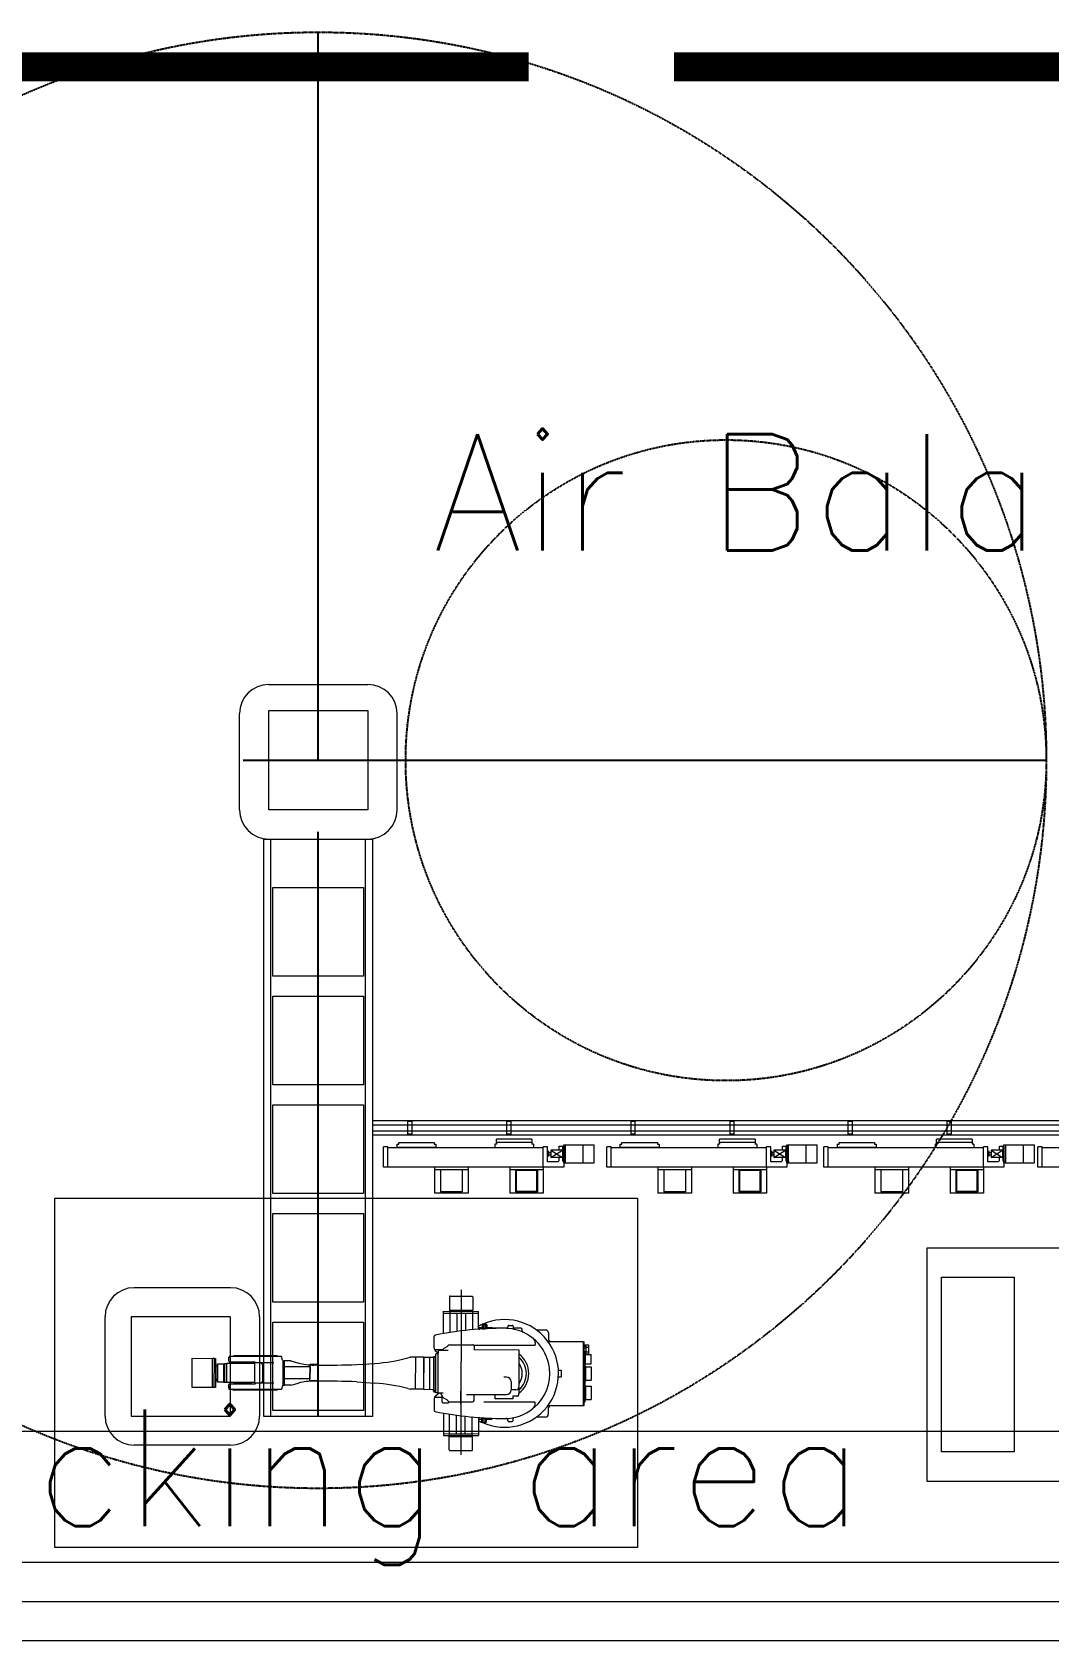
# Model space of a CAD drawing. Extents: x -59767 to 1106559, y -1290 to 1129522.
# Drawn here: x 111419 to 114910, y 295376 to 300899 of the extents above; entities that cross this region are included whole.
import ezdxf

# ---------------------------------------------------------------- set-up
doc = ezdxf.new("R2010")
doc.units = 0
doc.linetypes.add('CENTER', pattern=[2, 1.25, -0.25, 0.25, -0.25])
doc.linetypes.add('HID', pattern=[3, 2, -1])
doc.layers.add('1', color=2, linetype='CONTINUOUS')
for name, color, linetype, lineweight in [('TEXT', 3, 'CONTINUOUS', 9), ('중간선', 5, 'CONTINUOUS', 9), ('중심선', 1, 'CENTER', 9)]:
    doc.layers.add(name, color=color, linetype=linetype, lineweight=lineweight)
doc.styles.get("Standard").update_dxf_attribs({"font": 'romans.shx', "bigfont": 'whtgtxt.shx'})

msp = doc.modelspace()

# ---------------------------------------------------------------- linework, layer by layer
at = {"layer": '1', "linetype": 'HID'}
msp.add_line((112401.2, 298399.3), (112401.2, 300899.3, -1), dxfattribs=at)
at = {"layer": '1', "linetype": 'CENTER', "lineweight": -3}
msp.add_line((112143.4, 298399.3), (114901.2, 298399.3), dxfattribs=at)
at = {"layer": '1', "linetype": 'HID', "ltscale": 0.5}
for centre, radius in [((112401.2, 298399.3), 2500), ((113801.2, 298399.3), 1100)]:
    msp.add_circle(centre, radius, dxfattribs=at)
at = {"layer": '중간선'}
for p, q in [((112230.9, 298659.7), (112571.5, 298659.7)), ((112130.9, 298229), (112130.9, 298559.7)), ((112671.5, 298229), (112671.5, 298559.7)), ((112213.7, 298128.2), (112588.7, 298128.2)), ((112213.7, 296146.2), (112213.7, 298128.2)), ((112230.9, 298128.2), (112571.5, 298128.2)), ((112238.7, 296146.2), (112238.7, 298128.2)), ((112563.7, 296146.2), (112563.7, 298128.2)), ((112588.7, 296146.2), (112588.7, 298128.2)), ((112722, 297158.7), (112707.5, 297158.7)), ((112707.5, 297158.7), (112707.5, 297115.7)), ((112722, 297158.7), (112722, 297115.7)), ((113062, 297158.7), (113047.5, 297158.7)), ((113047.5, 297158.7), (113047.5, 297115.7)), ((113062, 297158.7), (113062, 297115.7)), ((113488.6, 297158.7), (113474.1, 297158.7)), ((113474.1, 297158.7), (113474.1, 297115.7)), ((113488.6, 297158.7), (113488.6, 297115.7)), ((113828.6, 297158.7), (113814.1, 297158.7)), ((113814.1, 297158.7), (113814.1, 297115.7)), ((113828.6, 297158.7), (113828.6, 297115.7)), ((114234.1, 297158.7), (114219.6, 297158.7)), ((114219.6, 297158.7), (114219.6, 297115.7)), ((114234.1, 297158.7), (114234.1, 297115.7)), ((114574.1, 297158.7), (114559.6, 297158.7)), ((114559.6, 297158.7), (114559.6, 297115.7)), ((114574.1, 297158.7), (114574.1, 297115.7)), ((112588.7, 297147.2), (116062.7, 297147.2)), ((112588.7, 297127.2), (116062.7, 297127.2)), ((112722, 297115.7), (112707.5, 297115.7)), ((113062, 297115.7), (113047.5, 297115.7)), ((113488.6, 297115.7), (113474.1, 297115.7)), ((113828.6, 297115.7), (113814.1, 297115.7)), ((114234.1, 297115.7), (114219.6, 297115.7)), ((114574.1, 297115.7), (114559.6, 297115.7)), ((112640, 297071.7), (112625, 297071.7)), ((112625, 297002.7), (112625, 297071.7)), ((112640, 297002.7), (112640, 297071.7)), ((113173.8, 297068.7), (112640, 297068.7)), ((112671.8, 297081.7), (112677.3, 297081.7)), ((112671.8, 297069.7), (112671.8, 297081.7)), ((112804.8, 297069.7), (112671.8, 297069.7)), ((112677.3, 297086.7), (112799.3, 297086.7)), ((112677.3, 297081.7), (112677.3, 297086.7)), ((112799.3, 297086.7), (112799.3, 297081.7)), ((112799.3, 297081.7), (112804.8, 297081.7)), ((112804.8, 297081.7), (112804.8, 297069.7)), ((113007.1, 297081.7), (113007.1, 297069.7)), ((113012.6, 297081.7), (113007.1, 297081.7)), ((113007.1, 297069.7), (113140.1, 297069.7)), ((113134.6, 297098.7), (113012.6, 297098.7)), ((113012.6, 297086.7), (113012.6, 297098.7)), ((113134.6, 297086.7), (113012.6, 297086.7)), ((113012.6, 297086.7), (113012.6, 297081.7)), ((113134.6, 297098.7), (113134.6, 297086.7)), ((113134.6, 297086.7), (113134.6, 297081.7)), ((113140.1, 297081.7), (113134.6, 297081.7)), ((113140.1, 297081.7), (113140.1, 297069.7)), ((113173.8, 297002.7), (113173.8, 297071.7)), ((113188.8, 297071.7), (113173.8, 297071.7)), ((113188.8, 297020.7), (113188.8, 297071.7)), ((113192.8, 297055.7), (113188.8, 297055.7)), ((113192.8, 297039.7), (113192.8, 297055.7)), ((113199.3, 297051.7), (113192.8, 297051.7)), ((113199.3, 297060.2), (113199.3, 297035.2)), ((113199.3, 297060.2), (113239.3, 297035.2)), ((113199.3, 297035.2), (113239.3, 297060.2)), ((113228.8, 297074.7), (113243.8, 297074.7)), ((113228.8, 297060.2), (113228.8, 297074.7)), ((113239.3, 297060.2), (113239.3, 297035.2)), ((113239.3, 297054.7), (113240.8, 297054.7)), ((113240.8, 297072.7), (113243.8, 297072.7)), ((113240.8, 297022.7), (113240.8, 297072.7)), ((113243.8, 297078.7), (113348.3, 297078.7)), ((113243.8, 297016.7), (113243.8, 297078.7)), ((113243.8, 297074.7), (113243.8, 297002.7)), ((113249.8, 297016.7), (113249.8, 297078.7)), ((113310.3, 297016.7), (113310.3, 297078.7)), ((113348.3, 297016.7), (113348.3, 297078.7)), ((113406.6, 297071.7), (113391.6, 297071.7)), ((113391.6, 297002.7), (113391.6, 297071.7)), ((113406.6, 297002.7), (113406.6, 297071.7)), ((113940.4, 297068.7), (113406.6, 297068.7)), ((113438.4, 297081.7), (113443.9, 297081.7)), ((113438.4, 297069.7), (113438.4, 297081.7)), ((113571.4, 297069.7), (113438.4, 297069.7)), ((113443.9, 297086.7), (113565.9, 297086.7)), ((113443.9, 297081.7), (113443.9, 297086.7)), ((113565.9, 297086.7), (113565.9, 297081.7)), ((113565.9, 297081.7), (113571.4, 297081.7)), ((113571.4, 297081.7), (113571.4, 297069.7)), ((113773.7, 297081.7), (113773.7, 297069.7)), ((113779.2, 297081.7), (113773.7, 297081.7)), ((113773.7, 297069.7), (113906.7, 297069.7)), ((113901.2, 297098.7), (113779.2, 297098.7)), ((113779.2, 297086.7), (113779.2, 297098.7)), ((113901.2, 297086.7), (113779.2, 297086.7)), ((113779.2, 297086.7), (113779.2, 297081.7)), ((113901.2, 297098.7), (113901.2, 297086.7)), ((113901.2, 297086.7), (113901.2, 297081.7)), ((113906.7, 297081.7), (113901.2, 297081.7)), ((113906.7, 297081.7), (113906.7, 297069.7)), ((113940.4, 297002.7), (113940.4, 297071.7)), ((113955.4, 297071.7), (113940.4, 297071.7)), ((113955.4, 297020.7), (113955.4, 297071.7)), ((113959.4, 297055.7), (113955.4, 297055.7)), ((113959.4, 297039.7), (113959.4, 297055.7)), ((113965.9, 297051.7), (113959.4, 297051.7)), ((113965.9, 297060.2), (113965.9, 297035.2)), ((113965.9, 297060.2), (114005.9, 297035.2)), ((113965.9, 297035.2), (114005.9, 297060.2)), ((113995.4, 297074.7), (114010.4, 297074.7)), ((113995.4, 297060.2), (113995.4, 297074.7)), ((114005.9, 297060.2), (114005.9, 297035.2)), ((114005.9, 297054.7), (114007.4, 297054.7)), ((114007.4, 297072.7), (114010.4, 297072.7)), ((114007.4, 297022.7), (114007.4, 297072.7)), ((114010.4, 297078.7), (114114.9, 297078.7)), ((114010.4, 297016.7), (114010.4, 297078.7)), ((114010.4, 297074.7), (114010.4, 297002.7)), ((114016.4, 297016.7), (114016.4, 297078.7)), ((114076.9, 297016.7), (114076.9, 297078.7)), ((114114.9, 297016.7), (114114.9, 297078.7)), ((114152.1, 297071.7), (114137.1, 297071.7)), ((114137.1, 297002.7), (114137.1, 297071.7)), ((114152.1, 297002.7), (114152.1, 297071.7)), ((114685.9, 297068.7), (114152.1, 297068.7)), ((114183.9, 297081.7), (114189.4, 297081.7)), ((114183.9, 297069.7), (114183.9, 297081.7)), ((114316.9, 297069.7), (114183.9, 297069.7)), ((114189.4, 297086.7), (114311.4, 297086.7)), ((114189.4, 297081.7), (114189.4, 297086.7)), ((114311.4, 297086.7), (114311.4, 297081.7)), ((114311.4, 297081.7), (114316.9, 297081.7)), ((114316.9, 297081.7), (114316.9, 297069.7)), ((114519.2, 297081.7), (114519.2, 297069.7)), ((114524.7, 297081.7), (114519.2, 297081.7)), ((114519.2, 297069.7), (114652.2, 297069.7)), ((114646.7, 297098.7), (114524.7, 297098.7)), ((114524.7, 297086.7), (114524.7, 297098.7)), ((114646.7, 297086.7), (114524.7, 297086.7)), ((114524.7, 297086.7), (114524.7, 297081.7)), ((114646.7, 297098.7), (114646.7, 297086.7)), ((114646.7, 297086.7), (114646.7, 297081.7)), ((114652.2, 297081.7), (114646.7, 297081.7)), ((114652.2, 297081.7), (114652.2, 297069.7)), ((114685.9, 297002.7), (114685.9, 297071.7)), ((114700.9, 297071.7), (114685.9, 297071.7)), ((114700.9, 297020.7), (114700.9, 297071.7)), ((114704.9, 297055.7), (114700.9, 297055.7)), ((114704.9, 297039.7), (114704.9, 297055.7)), ((114711.4, 297051.7), (114704.9, 297051.7)), ((114711.4, 297060.2), (114711.4, 297035.2)), ((114711.4, 297060.2), (114751.4, 297035.2)), ((114711.4, 297035.2), (114751.4, 297060.2)), ((114740.9, 297074.7), (114755.9, 297074.7)), ((114740.9, 297060.2), (114740.9, 297074.7)), ((114751.4, 297060.2), (114751.4, 297035.2)), ((114751.4, 297054.7), (114752.9, 297054.7)), ((114752.9, 297072.7), (114755.9, 297072.7)), ((114752.9, 297022.7), (114752.9, 297072.7)), ((114755.9, 297078.7), (114860.4, 297078.7)), ((114755.9, 297016.7), (114755.9, 297078.7)), ((114755.9, 297074.7), (114755.9, 297002.7)), ((114761.9, 297016.7), (114761.9, 297078.7)), ((114822.4, 297016.7), (114822.4, 297078.7)), ((114860.4, 297016.7), (114860.4, 297078.7)), ((114886.9, 297071.7), (114871.9, 297071.7)), ((114871.9, 297002.7), (114871.9, 297071.7)), ((114886.9, 297002.7), (114886.9, 297071.7)), ((115420.7, 297068.7), (114886.9, 297068.7)), ((113041.8, 297002.7), (112625, 297002.7)), ((112800.7, 297002.7), (112800.7, 296912.7)), ((112915.7, 297002.7), (112800.7, 297002.7)), ((112915.7, 297002.7), (112915.7, 296912.7)), ((113243.8, 297002.7), (113041.8, 297002.7)), ((113173.8, 297002.7), (113058.8, 297002.7)), ((113058.8, 297002.7), (113058.8, 296912.7)), ((113173.8, 297002.7), (113173.8, 296912.7)), ((113192.8, 297039.7), (113188.8, 297039.7)), ((113223.8, 297020.7), (113188.8, 297020.7)), ((113199.3, 297043.7), (113192.8, 297043.7)), ((113228.8, 297025.7), (113223.8, 297020.7)), ((113228.8, 297025.7), (113228.8, 297035.2)), ((113239.3, 297040.7), (113240.8, 297040.7)), ((113240.8, 297022.7), (113243.8, 297022.7)), ((113242.9, 297023), (113251.1, 297023)), ((113243.8, 297016.7), (113348.3, 297016.7)), ((113808.4, 297002.7), (113391.6, 297002.7)), ((113567.3, 297002.7), (113567.3, 296912.7)), ((113682.3, 297002.7), (113567.3, 297002.7)), ((113682.3, 297002.7), (113682.3, 296912.7)), ((114010.4, 297002.7), (113808.4, 297002.7)), ((113940.4, 297002.7), (113825.4, 297002.7)), ((113825.4, 297002.7), (113825.4, 296912.7)), ((113940.4, 297002.7), (113940.4, 296912.7)), ((113959.4, 297039.7), (113955.4, 297039.7)), ((113990.4, 297020.7), (113955.4, 297020.7)), ((113965.9, 297043.7), (113959.4, 297043.7)), ((113995.4, 297025.7), (113990.4, 297020.7)), ((113995.4, 297025.7), (113995.4, 297035.2)), ((114005.9, 297040.7), (114007.4, 297040.7)), ((114007.4, 297022.7), (114010.4, 297022.7)), ((114009.5, 297023), (114017.7, 297023)), ((114010.4, 297016.7), (114114.9, 297016.7)), ((114553.9, 297002.7), (114137.1, 297002.7)), ((114312.8, 297002.7), (114312.8, 296912.7)), ((114427.8, 297002.7), (114312.8, 297002.7)), ((114427.8, 297002.7), (114427.8, 296912.7)), ((114755.9, 297002.7), (114553.9, 297002.7)), ((114685.9, 297002.7), (114570.9, 297002.7)), ((114570.9, 297002.7), (114570.9, 296912.7)), ((114685.9, 297002.7), (114685.9, 296912.7)), ((114704.9, 297039.7), (114700.9, 297039.7)), ((114735.9, 297020.7), (114700.9, 297020.7)), ((114711.4, 297043.7), (114704.9, 297043.7)), ((114740.9, 297025.7), (114735.9, 297020.7)), ((114740.9, 297025.7), (114740.9, 297035.2)), ((114751.4, 297040.7), (114752.9, 297040.7)), ((114752.9, 297022.7), (114755.9, 297022.7)), ((114755, 297023), (114763.2, 297023)), ((114755.9, 297016.7), (114860.4, 297016.7)), ((115288.7, 297002.7), (114871.9, 297002.7)), ((112915.7, 296992.7), (112800.7, 296992.7)), ((112820.7, 296992.7), (112820.7, 296917.7)), ((112895.7, 296992.7), (112895.7, 296917.7)), ((113173.8, 296992.7), (113058.8, 296992.7)), ((113078.8, 296992.7), (113078.8, 296917.7)), ((113081.1, 296988.1), (113081.1, 296922.3)), ((113149.2, 296990.4), (113083.4, 296990.4)), ((113151.5, 296922.3), (113151.5, 296988.1)), ((113153.8, 296992.7), (113153.8, 296917.7)), ((113682.3, 296992.7), (113567.3, 296992.7)), ((113587.3, 296992.7), (113587.3, 296917.7)), ((113662.3, 296992.7), (113662.3, 296917.7)), ((113940.4, 296992.7), (113825.4, 296992.7)), ((113845.4, 296992.7), (113845.4, 296917.7)), ((113847.7, 296988.1), (113847.7, 296922.3)), ((113915.8, 296990.4), (113850, 296990.4)), ((113918.1, 296922.3), (113918.1, 296988.1)), ((113920.4, 296992.7), (113920.4, 296917.7)), ((114427.8, 296992.7), (114312.8, 296992.7)), ((114332.8, 296992.7), (114332.8, 296917.7)), ((114407.8, 296992.7), (114407.8, 296917.7)), ((114685.9, 296992.7), (114570.9, 296992.7)), ((114590.9, 296992.7), (114590.9, 296917.7)), ((114593.2, 296988.1), (114593.2, 296922.3)), ((114661.3, 296990.4), (114595.5, 296990.4)), ((114663.6, 296922.3), (114663.6, 296988.1)), ((114665.9, 296992.7), (114665.9, 296917.7)), ((112915.7, 296912.7), (112800.7, 296912.7)), ((112895.7, 296917.7), (112820.7, 296917.7)), ((113173.8, 296912.7), (113058.8, 296912.7)), ((113153.8, 296917.7), (113078.8, 296917.7)), ((113083.4, 296920), (113149.2, 296920)), ((113682.3, 296912.7), (113567.3, 296912.7)), ((113662.3, 296917.7), (113587.3, 296917.7)), ((113940.4, 296912.7), (113825.4, 296912.7)), ((113920.4, 296917.7), (113845.4, 296917.7)), ((113850, 296920), (113915.8, 296920)), ((114427.8, 296912.7), (114312.8, 296912.7)), ((114407.8, 296917.7), (114332.8, 296917.7)), ((114685.9, 296912.7), (114570.9, 296912.7)), ((114665.9, 296917.7), (114590.9, 296917.7)), ((114595.5, 296920), (114661.3, 296920)), ((115691.1, 296724.2), (114491.1, 296724.2)), ((114491.1, 296724.2), (114491.1, 295924.2)), ((112099.6, 296588.3), (111768.9, 296588.3)), ((112851.6, 296557.4), (112851.5, 296511.4)), ((112853.6, 296559.4), (112929.6, 296559.2)), ((112931.6, 296557.2), (112931.5, 296511.2)), ((112831.4, 296430.9), (112831.5, 296507.4)), ((112831.5, 296507.4), (112951.5, 296507.2)), ((112831.5, 296507.4), (112951.5, 296507.2)), ((112831.5, 296501.4), (112951.5, 296501.2)), ((112851.5, 296511.4), (112931.5, 296511.2)), ((112852, 296511.4), (112852, 296507.4)), ((112852.5, 296507.4), (112852.4, 296434.4)), ((112876.5, 296501.3), (112876.4, 296437.9)), ((112906.5, 296501.3), (112906.4, 296441.6)), ((112930.5, 296507.2), (112930.4, 296444.1)), ((112931, 296511.2), (112931, 296507.2)), ((112951.4, 296445.8), (112951.5, 296507.2)), ((111668.9, 296147.7), (111668.9, 296488.3)), ((112200.4, 296147.7), (112200.4, 296488.3)), ((112951.4, 296451.7), (112963.4, 296451.7)), ((112963.4, 296461.2), (112963.4, 296447.2)), ((112963.4, 296461.2), (112963.6, 296461.2)), ((112963.4, 296449.2), (112979.4, 296449.1)), ((112963.4, 296447.2), (112972.2, 296447.1)), ((112964.4, 296461.2), (112964.4, 296447.2)), ((112968.4, 296461.1), (112968.4, 296447.1)), ((112969.3, 296461.1), (112973.6, 296461.1)), ((112974.4, 296461.1), (112974.4, 296447.1)), ((112978.4, 296461.1), (112978.4, 296447.5)), ((112979.3, 296461.1), (112979.4, 296461.1)), ((112979.4, 296461.1), (112979.4, 296447.5)), ((112979.4, 296451.6), (112994.9, 296451.6)), ((113050.6, 296450), (112998.5, 296450.1)), ((113048.5, 296449), (112999.2, 296449.1)), ((113052.4, 296456), (113052.4, 296453.9)), ((113055.4, 296459), (113067.4, 296459)), ((113070.4, 296456), (113070.4, 296450.3)), ((113097.4, 296449.9), (113070.4, 296450)), ((113098.4, 296448.9), (113070.6, 296449)), ((113097.4, 296448.9), (113097.4, 296449.9)), ((113101.4, 296439.6), (113101.4, 296445.9)), ((113149.7, 296443.8), (113181.4, 296443.8)), ((112799.3, 296380.8), (112799.4, 296420.5)), ((112845, 296386.6), (112832.6, 296379.5)), ((112851.3, 296392.4), (112931.3, 296392.2)), ((112934.3, 296391.2), (113143.3, 296390.8)), ((112936.3, 296387.2), (112936.3, 296374.7)), ((113146.3, 296398.7), (113146.3, 296393.8)), ((113190.1, 296403.7), (113311.3, 296403.5)), ((113191.4, 296433.7), (113191.4, 296413.7)), ((113311.3, 296403.5), (113310.9, 296183.5)), ((113311.3, 296402.5), (113314.5, 296402.5)), ((113314.5, 296380.9), (113314.5, 296402.5)), ((113314.5, 296392.1), (113329.5, 296392.1)), ((113314.5, 296387.5), (113321.5, 296387.5)), ((113321.5, 296365.5), (113321.5, 296387.5)), ((113329.5, 296392.1), (113329.5, 296376.5)), ((111967.8, 296245.9), (111968, 296345.9)), ((111968, 296345.9), (112048, 296345.8)), ((112038.1, 296245.8), (112038.2, 296345.8)), ((112044.2, 296345.8), (112038.2, 296345.8)), ((112044.1, 296245.8), (112044.2, 296345.8)), ((112048, 296345.8), (112047.8, 296245.8)), ((112093.7, 296335.7), (112093.7, 296347.6)), ((112093.9, 296348.9), (112094.7, 296351.6)), ((112274.6, 296351.9), (112095.4, 296352.2)), ((112183.7, 296332.6), (112096.7, 296332.7)), ((112106.3, 296352.2), (112110.9, 296354.9)), ((112259.1, 296354.6), (112110.9, 296354.9)), ((112111.2, 296329.7), (112111.2, 296332.7)), ((112171.2, 296329.6), (112171.2, 296332.6)), ((112184.7, 296331.1), (112184.7, 296331.6)), ((112248.1, 296329.9), (112185.7, 296330.1)), ((112263.7, 296351.9), (112259.1, 296354.6)), ((112278.6, 296339.1), (112275.3, 296351.3)), ((112280.1, 296253.6), (112280.2, 296337.2)), ((112280.2, 296336.9), (112284.2, 296336.9)), ((112284.1, 296253.9), (112284.2, 296336.9)), ((112284.1, 296253.9), (112284.2, 296336.9)), ((112284.2, 296336.9), (112284.1, 296253.9)), ((112307, 296336.8), (112284.2, 296336.9)), ((112307, 296336.8), (112333.8, 296329.6)), ((112708.9, 296347.4), (112717.2, 296349.6)), ((112762.2, 296349.5), (112717.2, 296349.6)), ((112735.5, 296239.6), (112735.7, 296349.6)), ((112762.2, 296349.5), (112762, 296239.5)), ((112763.2, 296336.5), (112762.2, 296336.5)), ((112763.2, 296349.5), (112763, 296239.5)), ((112763.2, 296349.5), (112763, 296239.5)), ((112763.2, 296349.5), (112798.2, 296349.4)), ((112782.7, 296349.5), (112782.5, 296239.5)), ((112798.2, 296351.9), (112798, 296236.9)), ((112798, 296239.4), (112798.2, 296351.9)), ((112798.2, 296351.9), (112804.7, 296351.9)), ((112801.5, 296376.2), (112829.1, 296376.1)), ((112802.9, 296373.2), (112813.6, 296364.1)), ((112804.5, 296227.9), (112804.8, 296360.9)), ((112804.5, 296227.9), (112804.8, 296360.9)), ((112811.8, 296360.9), (112804.8, 296360.9)), ((112811.8, 296360.9), (112804.8, 296360.9)), ((112811.8, 296362.1), (112811.5, 296226.9)), ((112813.8, 296364.9), (112813.8, 296372.4)), ((112846.8, 296372.4), (112813.8, 296372.4)), ((112828.9, 296375.8), (112827, 296372.4)), ((113091.3, 296374.4), (112936.3, 296374.7)), ((113091.1, 296249.9), (113091.3, 296374.4)), ((113314.2, 296210.9), (113314.5, 296380.9)), ((113314.5, 296382), (113321.5, 296382)), ((113314.5, 296371), (113321.5, 296371)), ((113314.5, 296365.6), (113321.5, 296365.5)), ((113314.5, 296361), (113318.8, 296361)), ((113316, 296326), (113316.1, 296361)), ((113318.7, 296326), (113318.8, 296361)), ((113318.8, 296360.9), (113329.5, 296360.9)), ((113318.8, 296359.5), (113338.7, 296359.5)), ((113321.5, 296384.3), (113329.5, 296384.3)), ((113321.5, 296370.5), (113321.5, 296376.5)), ((113321.5, 296368.7), (113329.5, 296368.7)), ((113329.5, 296376.5), (113329.5, 296360.9)), ((113338.6, 296327.5), (113338.7, 296359.5)), ((112047.9, 296328.3), (112050.2, 296328.3)), ((112050.1, 296263.3), (112050.2, 296328.3)), ((112050.1, 296276.8), (112050.6, 296276.8)), ((112050.2, 296314.8), (112050.7, 296314.8)), ((112050.6, 296271), (112050.7, 296320.5)), ((112050.6, 296276.8), (112050.6, 296271)), ((112050.7, 296320.5), (112054.7, 296320.5)), ((112054.7, 296326.8), (112054.6, 296264.8)), ((112054.7, 296326.8), (112075.2, 296326.8)), ((112075.2, 296327.3), (112075.1, 296264.3)), ((112075.2, 296327.3), (112079.2, 296327.2)), ((112079.2, 296327.7), (112079.1, 296263.7)), ((112079.2, 296327.7), (112087.2, 296327.7)), ((112087.1, 296263.3), (112087.2, 296328.2)), ((112183.2, 296328.1), (112087.2, 296328.2)), ((112110.2, 296329.7), (112172.2, 296329.6)), ((112110.2, 296328.2), (112110.2, 296329.7)), ((112172.2, 296328), (112172.2, 296329.6)), ((112183.1, 296264.1), (112183.2, 296328)), ((112211.1, 296271), (112211.2, 296320)), ((112397.6, 296322.7), (112385.5, 296322.7)), ((112533.4, 296324.4), (112595.4, 296328.6)), ((113047.4, 296281.5), (113038.4, 296281.5)), ((113225.8, 296304.7), (113235.7, 296304.7)), ((113225.8, 296282.7), (113235.6, 296282.7)), ((113235.7, 296304.7), (113235.6, 296282.7)), ((113314.4, 296326), (113318.7, 296326)), ((113314.4, 296323.1), (113316.4, 296323.1)), ((113316.4, 296323.1), (113316.2, 296197.1)), ((113316.4, 296319), (113318.7, 296319)), ((113318.7, 296319), (113318.6, 296268)), ((113318.7, 296327.5), (113338.6, 296327.5)), ((113318.7, 296316.6), (113338.6, 296316.5)), ((113338.6, 296316.5), (113338.5, 296270.4)), ((112047.8, 296245.8), (111967.8, 296245.9)), ((112044.1, 296245.8), (112038.1, 296245.8)), ((112047.8, 296268.3), (112050.1, 296268.3)), ((112047.8, 296263.3), (112050.1, 296263.3)), ((112050.6, 296271), (112054.6, 296271)), ((112054.6, 296264.8), (112075.1, 296264.8)), ((112075.1, 296264.3), (112079.1, 296264.2)), ((112079.1, 296263.7), (112087.1, 296263.7)), ((112182.1, 296263.1), (112087.1, 296263.2)), ((112093.6, 296254.7), (112092.4, 296254.7)), ((112092.4, 296254.7), (112092.4, 296244.7)), ((112093.6, 296244.7), (112092.4, 296244.7)), ((112093.6, 296252.7), (112093.5, 296243.9)), ((112093.6, 296252.7), (112093.6, 296254.7)), ((112093.7, 296242.6), (112094.5, 296239.8)), ((112274.4, 296238.9), (112095.2, 296239.2)), ((112183.6, 296257.6), (112096.6, 296257.7)), ((112106.1, 296239.2), (112110.7, 296236.5)), ((112110.1, 296263.2), (112110.1, 296261.7)), ((112110.1, 296261.7), (112172.1, 296261.6)), ((112258.8, 296236.2), (112110.7, 296236.5)), ((112111.1, 296258.7), (112171.1, 296258.6)), ((112111.1, 296257.7), (112111.1, 296258.7)), ((112111.8, 296258.7), (112111.8, 296261.7)), ((112170.3, 296258.6), (112170.3, 296261.6)), ((112171.1, 296257.6), (112171.1, 296258.6)), ((112172.1, 296263.1), (112172.1, 296261.6)), ((112184.6, 296260.1), (112184.6, 296258.6)), ((112247.9, 296260.9), (112185.6, 296261.1)), ((112263.5, 296238.9), (112258.8, 296236.2)), ((112278.4, 296251.7), (112275.1, 296239.5)), ((112280.1, 296253.9), (112284.1, 296253.9)), ((112306.8, 296253.8), (112284.1, 296253.9)), ((112306.8, 296253.8), (112333.6, 296261)), ((112397.5, 296267.7), (112385.4, 296267.7)), ((112397.5, 296267.7), (112397.8, 296267.7)), ((112533.3, 296265.5), (112595.3, 296261)), ((112708.7, 296241.8), (112717, 296239.6)), ((112708.7, 296241.8), (112717, 296239.6)), ((112762, 296239.5), (112717, 296239.6)), ((112763.1, 296252.5), (112762.1, 296252.5)), ((112763, 296239.5), (112798, 296239.4)), ((112763, 296239.5), (112798, 296239.4)), ((112782.5, 296239.5), (112798, 296239.4)), ((112797, 296233.5), (112797, 296239.5)), ((112804.5, 296233.4), (112797, 296233.5)), ((112797.5, 296233.5), (112797.5, 296233.2)), ((112797.5, 296233.2), (112804.5, 296233.2)), ((112798, 296239.4), (112798, 296236.9)), ((112798, 296239.4), (112798, 296236.9)), ((112798, 296236.9), (112804.5, 296236.9)), ((112798, 296233.2), (112798, 296229.4)), ((112804.5, 296229.4), (112798, 296229.4)), ((112802.6, 296215.7), (112816, 296226.9)), ((112811.5, 296227.9), (112804.5, 296227.9)), ((112811.5, 296226.9), (112830.5, 296226.9)), ((112828.7, 296213), (112820.7, 296226.9)), ((112891, 296189), (112891, 296232.9)), ((112910.3, 296221.7), (113047.3, 296221.5)), ((112936, 296201.2), (112936, 296221.2)), ((113008.7, 296210.6), (113008.7, 296221.7)), ((113063.4, 296265.5), (113063.3, 296237.5)), ((113079, 296237.9), (113063.3, 296238)), ((113090.7, 296230.9), (113090.7, 296246.6)), ((113316.3, 296268), (113318.6, 296268)), ((113316.3, 296253), (113318.6, 296253)), ((113318.6, 296253), (113318.5, 296202)), ((113318.6, 296270.5), (113338.5, 296270.4)), ((113318.6, 296250.6), (113338.5, 296250.5)), ((113338.5, 296250.5), (113338.4, 296204.4)), ((112799, 296208.1), (112798.9, 296168.2)), ((112802.1, 296212.7), (112824.7, 296212.7)), ((112826.2, 296196.4), (112826.3, 296216.4)), ((112829.2, 296193.4), (112847.2, 296193.4)), ((112844.7, 296202.1), (112832.3, 296209.3)), ((112850.2, 296196.4), (112850.2, 296196.4)), ((112851, 296196.4), (112931, 296196.2)), ((112969.6, 296197.1), (113143, 296196.8)), ((113008.7, 296207.1), (113008.7, 296210.6)), ((113070.7, 296207), (113008.7, 296207.1)), ((113086.5, 296215.9), (113069.7, 296216)), ((113070.7, 296210.5), (113070.7, 296216.5)), ((113070.7, 296207), (113070.7, 296210.5)), ((113146, 296188.9), (113146, 296193.8)), ((113189.7, 296183.7), (113310.9, 296183.5)), ((113190.9, 296173.7), (113190.9, 296153.7)), ((113310.9, 296184.5), (113314.1, 296184.5)), ((113314.1, 296184.5), (113314.2, 296210.9)), ((113314.2, 296197.1), (113316.2, 296197.1)), ((113316.2, 296202), (113318.5, 296202)), ((113318.5, 296204.5), (113338.4, 296204.4)), ((112588.7, 296146.2), (112213.7, 296146.2)), ((112830.9, 296157.9), (112830.8, 296081.4)), ((112851.8, 296081.4), (112851.9, 296154.3)), ((112875.8, 296087.3), (112875.9, 296150.7)), ((112905.8, 296087.3), (112905.9, 296146.9)), ((112929.8, 296081.2), (112929.9, 296144.4)), ((112950.9, 296142.6), (112950.8, 296081.2)), ((112950.9, 296136.7), (112962.9, 296136.7)), ((112962.8, 296127.2), (112962.9, 296141.2)), ((112962.8, 296127.2), (112963, 296127.2)), ((112962.9, 296141.2), (112971.6, 296141.1)), ((112962.9, 296139.2), (112978.9, 296139.1)), ((112963.8, 296127.2), (112963.9, 296141.2)), ((112967.8, 296127.1), (112967.9, 296141.1)), ((112968.7, 296127.1), (112973, 296127.1)), ((112973.8, 296127.1), (112973.9, 296141.1)), ((112977.8, 296127.1), (112977.9, 296140.8)), ((112978.7, 296127.1), (112978.8, 296127.1)), ((112978.8, 296127.1), (112978.9, 296140.7)), ((112978.9, 296136.6), (112994.3, 296136.6)), ((113051.8, 296132), (113051.9, 296134.1)), ((113054.8, 296129), (113066.8, 296129)), ((113069.8, 296132), (113069.9, 296137.6)), ((113180.9, 296143.8), (113149.2, 296143.8)), ((112830.8, 296087.4), (112950.8, 296087.2)), ((112830.8, 296081.4), (112950.8, 296081.2)), ((112830.8, 296081.4), (112950.8, 296081.2)), ((112931.3, 296081.2), (112850.3, 296081.4)), ((112850.7, 296031.4), (112850.8, 296077.4)), ((112850.8, 296077.4), (112930.8, 296077.2)), ((112851.3, 296077.4), (112851.3, 296081.4)), ((112930.3, 296077.2), (112930.3, 296081.2)), ((112930.7, 296031.2), (112930.8, 296077.2)), ((112099.6, 296047.7), (111768.9, 296047.7)), ((112852.7, 296029.4), (112928.7, 296029.2)), ((114491.1, 295924.2), (115691.1, 295924.2))]:
    msp.add_line(p, q, dxfattribs=at)
at = {"layer": '중간선', "ltscale": 20}
for p, q in [((113239.3, 297060.2), (113199.3, 297060.2)), ((114005.9, 297060.2), (113965.9, 297060.2)), ((114751.4, 297060.2), (114711.4, 297060.2)), ((113239.3, 297035.2), (113199.3, 297035.2)), ((114005.9, 297035.2), (113965.9, 297035.2)), ((114751.4, 297035.2), (114711.4, 297035.2))]:
    msp.add_line(p, q, dxfattribs=at)
at = {"layer": '중간선', "color": 2, "const_width": 100}
for points in [[(111338.6, 300780.3), (113123.1, 300780.3)], [(113623.1, 300780.3), (115407.7, 300780.3)]]:
    msp.add_lwpolyline(points, dxfattribs=at)
at = {"layer": '중간선'}
for points in [[(112230.9, 298569.7), (112571.5, 298569.7), (112571.5, 298229), (112230.9, 298229)], [(112245.5, 297962.1), (112556.2, 297962.1), (112556.2, 297658.6), (112245.5, 297658.6)], [(112245.5, 297589), (112556.2, 297589), (112556.2, 297285.5), (112245.5, 297285.5)], [(112245.5, 297215.9), (112556.2, 297215.9), (112556.2, 296912.4), (112245.5, 296912.4)], [(113496.8, 296896.3), (113496.8, 295696.3), (111496.8, 295696.3), (111496.8, 296896.3)], [(112245.5, 296842.8), (112556.2, 296842.8), (112556.2, 296539.3), (112245.5, 296539.3)], [(114791.1, 296024.5), (114541.1, 296024.5), (114541.1, 296624.5), (114791.1, 296624.5)], [(111758.9, 296147.7), (112099.6, 296147.7), (112099.6, 296488.3), (111758.9, 296488.3)], [(112245.5, 296469.8), (112556.2, 296469.8), (112556.2, 296166.3), (112245.5, 296166.3)], [(112372.7, 296317.9), (112372.6, 296275.8), (112284.4, 296276), (112284.5, 296318)], [(112399.5, 296325.5), (112399.4, 296268.1), (112372.6, 296268.2), (112372.7, 296325.5)], [(108766.6, 295645.9), (118550.2, 295645.9), (118550.2, 295375.9), (108766.6, 295375.9)]]:
    msp.add_lwpolyline(points, close=True, dxfattribs=at)
for points in [[(112588.7, 297162.6), (116415.3, 297162.6)], [(116415.3, 297111.8), (112588.7, 297111.8)], [(113086.5, 296215.9), (113087, 296216.1), (113087.6, 296216.5), (113088.1, 296217.1), (113088.6, 296217.9), (113089, 296219), (113089.5, 296220.3), (113089.8, 296221.8), (113090.1, 296223.4), (113090.4, 296225.2), (113090.5, 296227.1), (113090.7, 296229), (113090.7, 296230.9)]]:
    msp.add_lwpolyline(points, dxfattribs=at)
for centre, radius, start, end in [((112230.9, 298559.7), 100, 90, 180), ((112571.5, 298559.7), 100, 0, 90), ((112230.9, 298229), 100, 180, 270), ((112571.5, 298229), 100, 270, 0), ((113083.4, 296988.1), 4.6, 90, 180), ((113083.4, 296988.1), 2.3, 90, 180), ((113149.2, 296988.1), 4.6, 0, 90), ((113149.2, 296988.1), 2.3, 0, 90), ((113850, 296988.1), 4.6, 90, 180), ((113850, 296988.1), 2.3, 90, 180), ((113915.8, 296988.1), 4.6, 0, 90), ((113915.8, 296988.1), 2.3, 0, 90), ((114595.5, 296988.1), 4.6, 90, 180), ((114595.5, 296988.1), 2.3, 90, 180), ((114661.3, 296988.1), 4.6, 0, 90), ((114661.3, 296988.1), 2.3, 0, 90), ((113083.4, 296922.3), 4.6, 180, 270), ((113083.4, 296922.3), 2.3, 180, 270), ((113149.2, 296922.3), 4.6, 270, 0), ((113149.2, 296922.3), 2.3, 270, 0), ((113850, 296922.3), 4.6, 180, 270), ((113850, 296922.3), 2.3, 180, 270), ((113915.8, 296922.3), 4.6, 270, 0), ((113915.8, 296922.3), 2.3, 270, 0), ((114595.5, 296922.3), 4.6, 180, 270), ((114595.5, 296922.3), 2.3, 180, 270), ((114661.3, 296922.3), 4.6, 270, 0), ((114661.3, 296922.3), 2.3, 270, 0), ((111768.9, 296488.3), 100, 90, 180), ((112099.6, 296488.3), 100, 0, 90), ((112853.6, 296557.4), 2, 89.8968, 179.8969), ((112929.6, 296557.2), 2, 359.8969, 89.8968), ((113039.3, 295249), 1200, 89.8968, 101.3359), ((113041.1, 296294), 185, 114.2431, 119.0067), ((112955.4, 296451.1), 5, 216.7667, 273.9895), ((112963.6, 296462.2), 1, 269.8968, 340.4256), ((112966.4, 296461.1), 2, 19.3681, 160.4256), ((113041.1, 296294), 185, 245.8732, 113.9204), ((112969.3, 296462.1), 1, 199.3681, 269.8968), ((112973.6, 296462.1), 1, 269.8968, 340.4256), ((112976.4, 296461.1), 2, 19.3681, 160.4256), ((112979.3, 296462.1), 1, 199.3681, 269.8968), ((112994.9, 296446.6), 5, 20.6344, 89.8968), ((113041.1, 296294), 155, 85.6226, 89.8968), ((113047.4, 296453.9), 5, 267.7478, 359.8968), ((113055.4, 296456), 3, 89.8968, 179.8968), ((113041.1, 296294), 155, 6.6532, 85.6226), ((113067.4, 296456), 3, 359.8968, 89.8968), ((113075.4, 296450.3), 5, 179.8968, 257.6279), ((113098.4, 296445.9), 3, 359.8968, 89.8968), ((113181.4, 296433.8), 10, 359.8968, 89.8968), ((112804.4, 296420.7), 5, 101.3359, 179.8968), ((112843.5, 296389.2), 3, 299.8969, 346.4647), ((112851.3, 296387.4), 5, 89.8968, 166.4647), ((112931.3, 296387.2), 5, 359.8968, 89.8969), ((113106.4, 296439.6), 5, 179.8968, 245.103), ((113126.3, 296398.7), 20, 359.8968, 50.874), ((113143.3, 296393.8), 3, 269.8968, 359.8968), ((113201.4, 296413.7), 10, 179.8968, 269.8968), ((112098.7, 296347.6), 5, 164.8969, 179.8968), ((112096.7, 296335.7), 3, 179.8968, 269.8968), ((112095.4, 296351.4), 0.8, 89.8968, 164.8971), ((112183.7, 296331.6), 1, 359.8968, 89.8968), ((112185.7, 296331.1), 1, 179.8968, 269.8968), ((112201.2, 296320), 10, 359.8968, 89.8968), ((112274.6, 296351.1), 0.8, 14.8968, 89.8968), ((112281.5, 296339.9), 3, 194.8969, 245.2845), ((112554.7, 296927.2), 600, 273.8968, 284.8969), ((112809.3, 296380.8), 10, 179.8968, 229.8966), ((112810.8, 296364.9), 3, 289.368, 359.8968), ((112837.6, 296370.8), 10, 119.8969, 150.162), ((113041.1, 296294), 83, 306.5469, 52.8541), ((113041.1, 296294), 74.5, 311.7079, 47.7416), ((112385.9, 296522.7), 200, 254.8968, 269.8968), ((112406.1, 301054.4), 4731.8, 269.8966, 271.5413), ((113047.4, 296265.5), 16, 359.8968, 89.8968), ((113041.1, 296294), 60.5, 325.6323, 34.1614), ((113041.1, 296294), 155, 310.729, 6.6532), ((112098.5, 296243.9), 5, 179.8968, 194.8968), ((112096.6, 296254.7), 3, 89.8968, 179.8968), ((112095.2, 296240), 0.8, 194.8966, 269.8968), ((112182.1, 296264.1), 1, 269.8968, 359.8968), ((112183.6, 296258.6), 1, 269.8968, 359.8968), ((112185.6, 296260.1), 1, 89.8968, 179.8968), ((112201.1, 296271), 10, 269.8968, 359.8968), ((112274.4, 296239.7), 0.8, 269.8968, 344.8968), ((112281.3, 296250.9), 3, 114.5091, 164.8968), ((112385.1, 296067.7), 200, 89.8968, 104.8968), ((112389, 291535.9), 4731.8, 88.2524, 89.897), ((112552.4, 295662.6), 600, 74.8968, 85.8968), ((112931, 296221.2), 5, 359.8969, 5.6519), ((113047.3, 296237.5), 16, 269.8968, 359.8968), ((113079.1, 296249.9), 12, 269.8968, 359.8968), ((112803.9, 296168.2), 5, 179.8968, 258.4577), ((112809, 296208.1), 10, 129.897, 179.8968), ((112829.2, 296196.4), 3, 179.8968, 269.8968), ((112829.3, 296216.4), 3, 167.4303, 179.8968), ((112837.3, 296217.9), 10, 209.6316, 239.8968), ((112843.2, 296199.5), 3, 13.329, 59.8968), ((112851, 296201.4), 5, 193.329, 269.8968), ((112847.2, 296196.4), 3, 269.8968, 359.8968), ((112931, 296201.2), 5, 269.8968, 359.8968), ((113041.1, 296294), 155, 269.8968, 308.9196), ((113126, 296189), 20, 308.9196, 359.8968), ((113143, 296193.8), 3, 359.8968, 89.8968), ((113200.9, 296173.7), 10, 89.8968, 179.8968), ((111768.9, 296147.7), 100, 180, 270), ((112099.6, 296147.7), 100, 270, 0), ((113043, 297339), 1200, 258.4577, 269.8968), ((112926.9, 296139.6), 5, 53.0269, 84.4682), ((112954.9, 296137.2), 5, 85.8042, 143.0269), ((113041.1, 296294), 185, 240.7869, 245.5506), ((112963, 296126.2), 1, 19.3681, 89.8968), ((112965.8, 296127.1), 2, 199.3681, 340.4256), ((112968.7, 296126.1), 1, 89.8968, 160.4256), ((112973, 296126.1), 1, 19.3681, 89.8968), ((112975.8, 296127.1), 2, 199.3681, 340.4256), ((112978.7, 296126.1), 1, 89.8968, 160.4256), ((112994.4, 296141.6), 5, 269.8968, 339.1592), ((113046.9, 296134.1), 5, 359.8968, 92.0459), ((113054.8, 296132), 3, 179.8968, 269.8969), ((113066.8, 296132), 3, 269.8969, 359.8968), ((113074.9, 296137.6), 5, 102.1657, 179.8968), ((113180.9, 296153.8), 10, 269.8968, 359.8968), ((112852.7, 296031.4), 2, 179.8968, 269.8968), ((112928.7, 296031.2), 2, 269.8968, 359.8969)]:
    msp.add_arc(centre, radius, start, end, dxfattribs=at)
at = {"layer": '중심선', "color": 1, "linetype": 'CENTER', "lineweight": -3}
msp.add_line((112401.2, 296146.2), (112401.2, 298154), dxfattribs=at)
at = {"layer": '중심선', "color": 1, "linetype": 'CENTER'}
msp.add_line((112891.7, 296581.6), (112890.6, 296014.8), dxfattribs=at)
at = {"layer": '중심선'}
for p, q in [((154858.2, 296094.9), (62208.2, 296094.9)), ((108631.6, 295511), (118415.2, 295511))]:
    msp.add_line(p, q, dxfattribs=at)

# ---------------------------------------------------------------- texts
at = {"layer": 'TEXT', "lineweight": 9}
for s, p in [('Air Balance Lift(0.1TON)', (112794.1, 299119.3)), ('Pellet packing area', (109045.8, 295769.8))]:
    msp.add_text(s, height=400, dxfattribs=at).set_placement(p)

doc.saveas('drawing.dxf')
